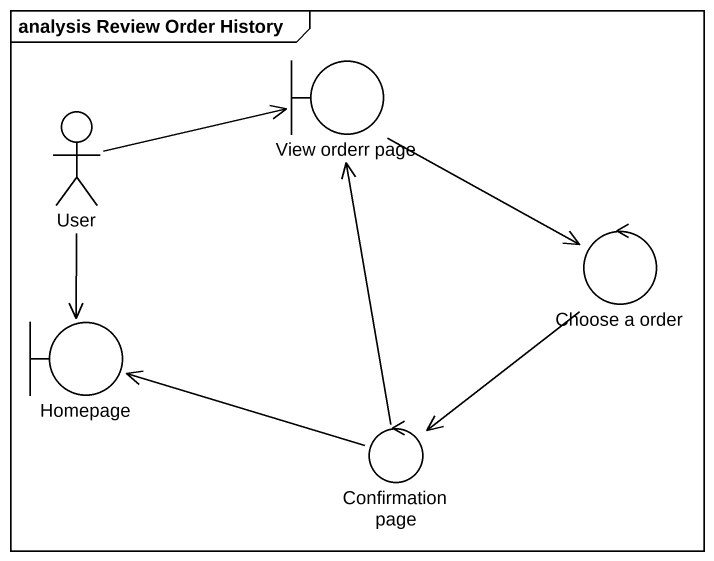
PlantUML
@startuml
mainframe analysis Review Order History
actor User
boundary "View orderr page" as View_orderr_page
control "Choose a order" as Choose_a_order
boundary Homepage
control "Confirmation page" as Confirmation_page
User -right-> View_orderr_page
User --> Homepage
View_orderr_page --> Choose_a_order
Choose_a_order --> Confirmation_page
Confirmation_page -up-> View_orderr_page
Confirmation_page -left-> Homepage
@enduml
